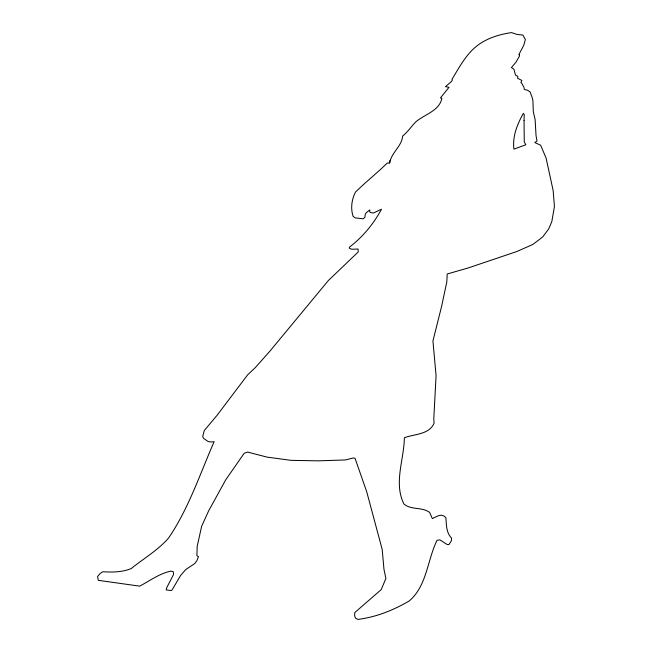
<?xml version="1.0" encoding="UTF-8"?>
<svg xmlns="http://www.w3.org/2000/svg" width="652" height="652" viewBox="0 0 652 652"><rect width="100%" height="100%" fill="white"/><g stroke="black" fill="none" stroke-linecap="round" stroke-linejoin="round"><path stroke-width="0.98" d="M389.692 162.976C391.241 152.576 401.762 146.553 402.667 136.007C407.777 131.997 411.192 126.602 415.56 122.071C424.118 114.507 439.513 110.954 441.877 98.265L440.442 97.947L449.008 87.319L445.479 86.651L451.526 81.443L452.39 79.854L451.958 79.389C459.301 67.343 466.139 53.969 477.777 45.257C487.509 37.979 499.628 34.344 511.535 32.6L516.914 34.426L522.912 35.061L525.382 39.527L523.695 45.436L518.805 54.727L519.473 54.727L519.44 56.105L516.131 61.964L511.421 67.596L513.898 69.161L515.496 75.143L517.835 76.3L517.655 78.387A74.972 37.955 -31.3 0 1 521.844 80.506L520.875 82.665L521.624 83.049L523.972 87.433L524.306 89.422L527.525 90.221L530.117 91.965L532.228 97.686L532.896 100.563L533.303 111.818L535.113 119.512L536.042 135.722L537.036 141.044L534.819 142.535L540.671 145.266L546.099 158.126L553.157 190.604L554.428 206.57L551.788 221.745L548.642 229.007L542.668 236.978L532.88 244.443L516.783 251.533L468.283 267.923L447.207 274.003L446.816 281.876L441.575 306.481L432.936 340.996L436.074 375.699L433.792 418.796L434.045 423.344C429.073 434.713 414.297 433.971 404.37 437.745C404.061 459.741 393.466 483.034 403.947 504.053C411.257 510.255 421.852 506.702 429.611 512.366L432.341 518.584L438.136 515.805L441.404 515.17L444.045 516.034L445.911 517.737C446.449 524.901 446.155 532.749 451.608 538.144L451.355 540.891L448.926 544.607L447.003 544.428L439.872 539.856L437.06 540.296C427.223 560.068 427.133 585.635 409.236 600.965C393.506 610.15 375.951 617.216 357.826 619.4L355.381 618.055L354.59 615.464L354.818 612.53L381.192 589.636L385.902 578.438L383.987 569.457L382.186 549.416L366.709 491.722L355.03 458.299L353.213 457.989L345.454 459.945L318.315 460.85L290.988 460.345L266.937 457.093L247.678 452.081L244.223 453.238L225.779 479.725L208.648 510.85L201.615 526.368L197.165 546.515L196.904 555.74L198.452 556.678L196.839 560.793L194.703 563.589L185.641 569.636L180.628 575.431L172.079 589.921L171.101 590.582L166.178 589.889L166.879 587.362L173.546 574.51L173.285 571.657L170.946 571.103C159.43 573.491 149.879 580.818 139.65 586.148L98.322 580.329L97.572 576.482L100.025 573.589L102.796 571.739C112.372 572.317 122.274 572.301 131.272 568.528C143.799 558.405 158.086 550.174 168.648 537.924C188.664 508.503 199.936 474.118 214.109 441.689A23.423 13.122 -42 0 1 207.988 441.445L203.481 438.274L202.707 436.498L204.247 430.589L216.986 415.405L247.768 374.696L255.274 367.647L269.741 351.355L328.412 280.474L358.209 251.974L358.135 249.023L351.73 249.26L349.358 248.314L349.382 247.181C362.683 237.124 373.612 223.856 381.51 209.202L373.417 213.025L370.54 212.479L369.627 211.745L369.831 209.911L366.318 212.633L365.25 214.198L364.924 217.336L363.099 218.795L355.373 217.923L353.188 216.513C350.393 208.558 351.664 199.43 355.511 192.047C365.715 182.038 377.011 173.09 387.239 163.057L389.692 162.976L389.692 161.068L390.589 160.05M524.045 120.62L524.265 141.875L525.83 144.76L513.923 149.145C512.268 136.586 517.305 124.116 523.36 113.35L524.241 114.605L524.045 120.62"/></g></svg>
